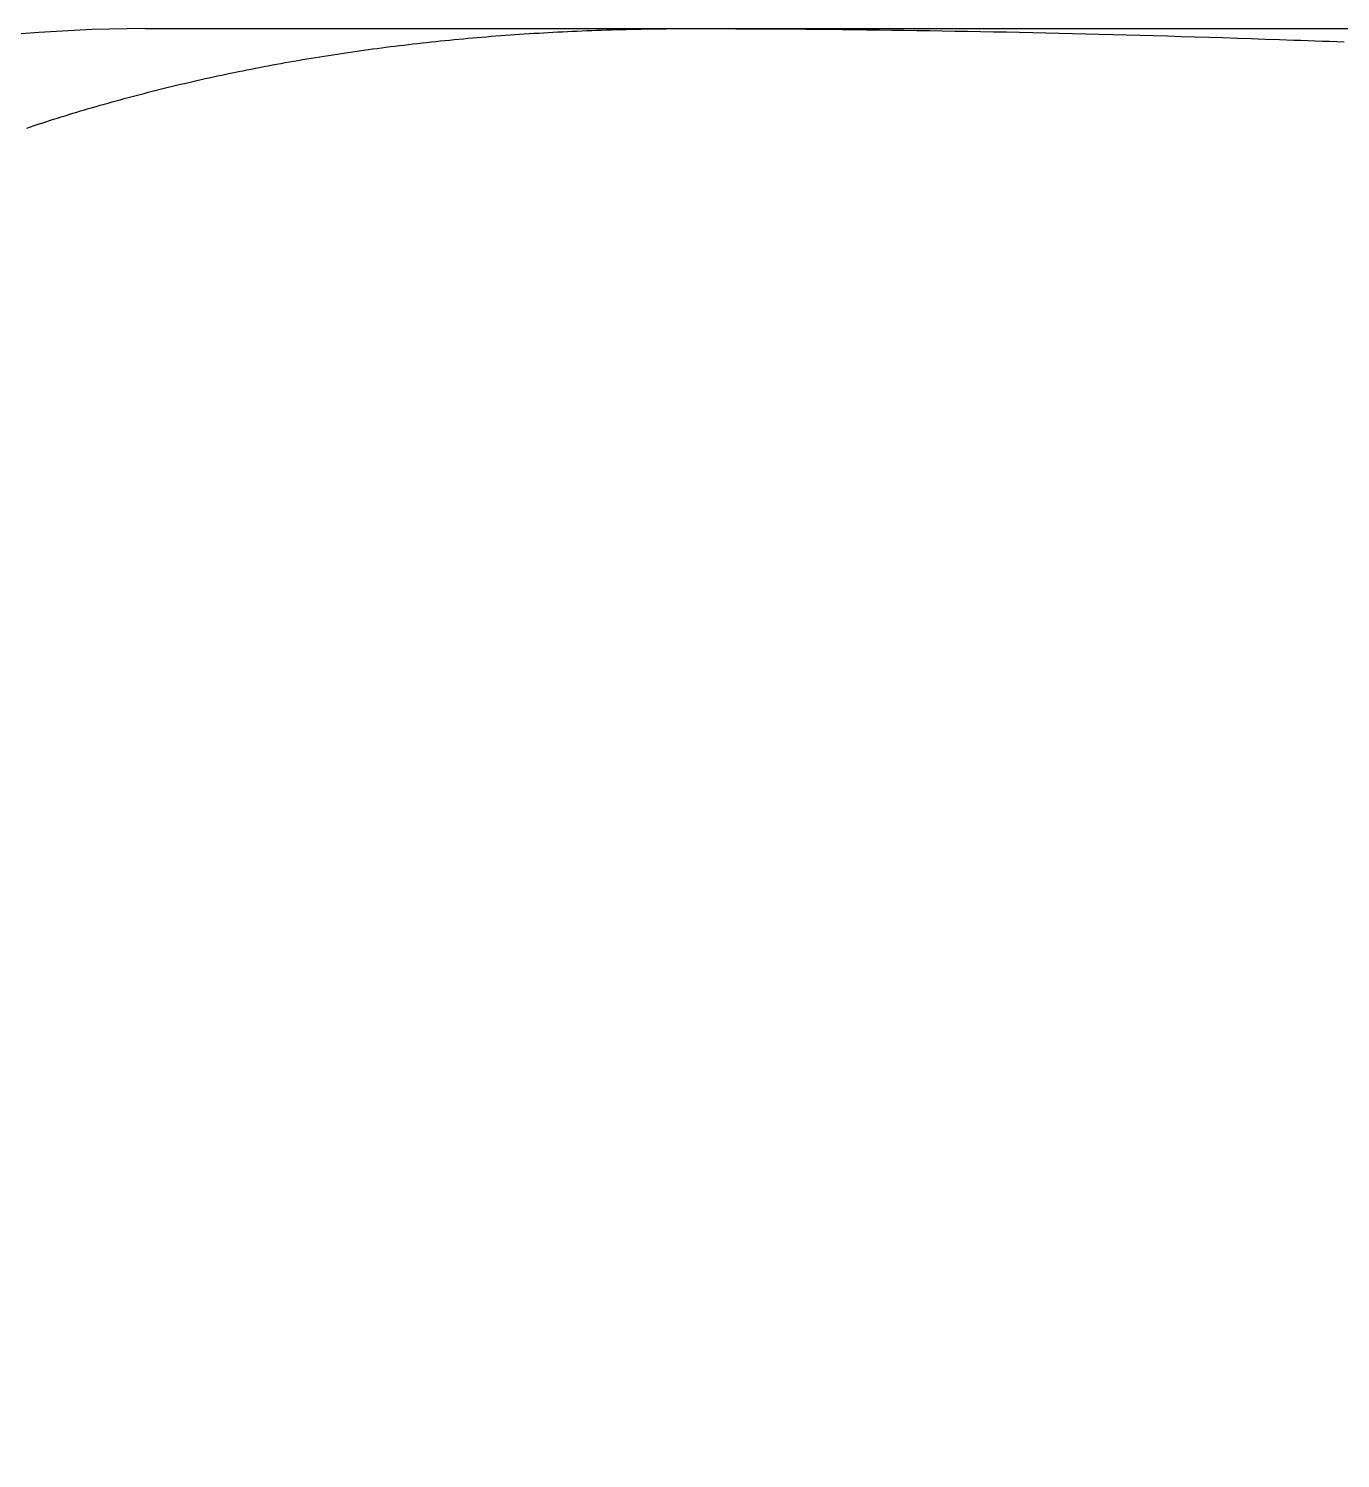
# Model space of a CAD drawing. Extents: x -14 to 315, y -179 to 16.
# Drawn here: x -3.23 to 7.78, y -125.5 to -113.5 of the extents above; entities that cross this region are included whole.
import ezdxf

# ---------------------------------------------------------------- set-up
doc = ezdxf.new("R2010")
doc.units = 0
doc.layers.add('BLACK', color=7, linetype='CONTINUOUS')

msp = doc.modelspace()

# ---------------------------------------------------------------- linework, layer by layer
at = {"layer": 'BLACK', "linetype": 'CONTINUOUS'}
for p, q in [((-2.25, -113.5), (61.75, -113.5)), ((1.375326, -113.520486), (1.416074, -113.518741)), ((1.416074, -113.518741), (1.456902, -113.517073)), ((1.456902, -113.517073), (1.49781, -113.515481)), ((1.49781, -113.515481), (1.538799, -113.513966)), ((1.538799, -113.513966), (1.579869, -113.512529)), ((1.579869, -113.512529), (1.62102, -113.511168)), ((1.62102, -113.511168), (1.662253, -113.509885)), ((1.662253, -113.509885), (1.703567, -113.50868)), ((1.703567, -113.50868), (1.744963, -113.507552)), ((1.744963, -113.507552), (1.786441, -113.506502)), ((1.786441, -113.506502), (1.828001, -113.50553)), ((1.828001, -113.50553), (1.869644, -113.504636)), ((1.869644, -113.504636), (1.911369, -113.50382)), ((1.911369, -113.50382), (1.953176, -113.503083)), ((1.953176, -113.503083), (1.995067, -113.502424)), ((1.995067, -113.502424), (2.037041, -113.501844)), ((2.037041, -113.501844), (2.079098, -113.501343)), ((2.079098, -113.501343), (2.121239, -113.500921)), ((2.121239, -113.500921), (2.163463, -113.500578)), ((2.163463, -113.500578), (2.205772, -113.500314)), ((2.205772, -113.500314), (2.248164, -113.50013)), ((2.248164, -113.50013), (2.290641, -113.500026)), ((2.290641, -113.500026), (2.325, -113.5)), ((2.325, -113.5), (2.339169, -113.49999)), ((2.325, -113.5), (2.419605, -113.50004)), ((2.419605, -113.50004), (2.514826, -113.50016)), ((2.514826, -113.50016), (2.610659, -113.500362)), ((2.610659, -113.500362), (2.707103, -113.500644)), ((2.707103, -113.500644), (2.804155, -113.501009)), ((2.804155, -113.501009), (2.901812, -113.501456)), ((2.901812, -113.501456), (3.000073, -113.501986)), ((3.000073, -113.501986), (3.098933, -113.502599)), ((3.098933, -113.502599), (3.198392, -113.503296)), ((3.198392, -113.503296), (3.298445, -113.504078)), ((3.298445, -113.504078), (3.399091, -113.504944)), ((3.399091, -113.504944), (3.500325, -113.505895)), ((3.500325, -113.505895), (3.602146, -113.506932)), ((3.602146, -113.506932), (3.70455, -113.508055)), ((3.70455, -113.508055), (3.807534, -113.509264)), ((3.807534, -113.509264), (3.911095, -113.510561)), ((3.911095, -113.510561), (4.015229, -113.511945)), ((4.015229, -113.511945), (4.119934, -113.513416)), ((4.119934, -113.513416), (4.225206, -113.514975)), ((4.225206, -113.514975), (4.331042, -113.516623)), ((4.331042, -113.516623), (4.437437, -113.51836)), ((4.437437, -113.51836), (4.544389, -113.520186)), ((-0.115401, -113.642261), (-0.077567, -113.637702)), ((-0.077567, -113.637702), (-0.039659, -113.633215)), ((-0.039659, -113.633215), (-0.001679, -113.628799)), ((-0.001679, -113.628799), (0.036375, -113.624455)), ((0.036375, -113.624455), (0.074503, -113.620184)), ((0.074503, -113.620184), (0.112705, -113.615985)), ((0.112705, -113.615985), (0.150981, -113.611858)), ((0.150981, -113.611858), (0.189332, -113.607803)), ((0.189332, -113.607803), (0.227756, -113.603822)), ((0.227756, -113.603822), (0.266256, -113.599912)), ((0.266256, -113.599912), (0.30483, -113.596076)), ((0.30483, -113.596076), (0.34348, -113.592313)), ((0.34348, -113.592313), (0.382205, -113.588623)), ((0.382205, -113.588623), (0.421005, -113.585005)), ((0.421005, -113.585005), (0.45988, -113.581462)), ((0.45988, -113.581462), (0.498832, -113.577991)), ((0.498832, -113.577991), (0.537859, -113.574595)), ((0.537859, -113.574595), (0.576963, -113.571272)), ((0.576963, -113.571272), (0.616143, -113.568022)), ((0.616143, -113.568022), (0.6554, -113.564847)), ((0.6554, -113.564847), (0.694733, -113.561746)), ((0.694733, -113.561746), (0.734144, -113.558719)), ((0.734144, -113.558719), (0.773631, -113.555766)), ((0.773631, -113.555766), (0.813196, -113.552888)), ((0.813196, -113.552888), (0.852838, -113.550084)), ((0.852838, -113.550084), (0.892558, -113.547355)), ((0.892558, -113.547355), (0.932356, -113.544701)), ((0.932356, -113.544701), (0.972231, -113.542122)), ((0.972231, -113.542122), (1.012186, -113.539618)), ((1.012186, -113.539618), (1.052218, -113.53719)), ((1.052218, -113.53719), (1.092329, -113.534836)), ((1.092329, -113.534836), (1.13252, -113.532559)), ((1.13252, -113.532559), (1.172789, -113.530357)), ((1.172789, -113.530357), (1.213137, -113.52823)), ((1.213137, -113.52823), (1.253565, -113.52618)), ((1.253565, -113.52618), (1.294072, -113.524206)), ((1.294072, -113.524206), (1.334659, -113.522308)), ((1.334659, -113.522308), (1.375326, -113.520486)), ((4.544389, -113.520186), (4.651895, -113.522102)), ((4.651895, -113.522102), (4.759949, -113.524108)), ((4.759949, -113.524108), (4.868549, -113.526203)), ((4.868549, -113.526203), (4.977691, -113.52839)), ((4.977691, -113.52839), (5.087371, -113.530667)), ((5.087371, -113.530667), (5.197586, -113.533036)), ((5.197586, -113.533036), (5.30833, -113.535496)), ((5.30833, -113.535496), (5.419601, -113.538048)), ((5.419601, -113.538048), (5.531395, -113.540692)), ((5.531395, -113.540692), (5.643706, -113.543428)), ((5.643706, -113.543428), (5.756532, -113.546257)), ((5.756532, -113.546257), (5.869868, -113.549179)), ((5.869868, -113.549179), (5.98371, -113.552194)), ((5.98371, -113.552194), (6.098053, -113.555303)), ((6.098053, -113.555303), (6.212894, -113.558505)), ((6.212894, -113.558505), (6.328227, -113.561801)), ((6.328227, -113.561801), (6.44405, -113.565192)), ((6.44405, -113.565192), (6.560356, -113.568676)), ((6.560356, -113.568676), (6.677142, -113.572256)), ((6.677142, -113.572256), (6.794404, -113.57593)), ((6.794404, -113.57593), (6.912137, -113.579698)), ((6.912137, -113.579698), (7.030335, -113.583562)), ((7.030335, -113.583562), (7.148996, -113.587521)), ((7.148996, -113.587521), (7.268113, -113.591576)), ((7.268113, -113.591576), (7.387684, -113.595726)), ((7.387684, -113.595726), (7.447643, -113.597837)), ((7.447643, -113.597837), (7.507702, -113.599972)), ((7.507702, -113.599972), (7.567883, -113.602131)), ((7.567883, -113.602131), (7.628163, -113.604314)), ((7.628163, -113.604314), (7.688563, -113.606521)), ((7.688563, -113.606521), (7.749062, -113.608751)), ((7.749062, -113.608751), (7.80968, -113.611006)), ((-0.92959, -113.760503), (-0.893321, -113.754392)), ((-0.893321, -113.754392), (-0.856983, -113.748351)), ((-0.856983, -113.748351), (-0.820576, -113.742379)), ((-0.820576, -113.742379), (-0.784099, -113.736476)), ((-0.784099, -113.736476), (-0.747552, -113.730644)), ((-0.747552, -113.730644), (-0.710935, -113.724881)), ((-0.710935, -113.724881), (-0.674248, -113.719188)), ((-0.674248, -113.719188), (-0.63749, -113.713565)), ((-0.63749, -113.713565), (-0.600662, -113.708013)), ((-0.600662, -113.708013), (-0.563764, -113.70253)), ((-0.563764, -113.70253), (-0.526794, -113.697119)), ((-0.526794, -113.697119), (-0.489754, -113.691777)), ((-0.489754, -113.691777), (-0.452642, -113.686506)), ((-0.452642, -113.686506), (-0.415459, -113.681306)), ((-0.415459, -113.681306), (-0.378204, -113.676176)), ((-0.378204, -113.676176), (-0.340877, -113.671118)), ((-0.340877, -113.671118), (-0.303479, -113.66613)), ((-0.303479, -113.66613), (-0.266008, -113.661214)), ((-0.266008, -113.661214), (-0.228465, -113.656369)), ((-0.228465, -113.656369), (-0.19085, -113.651595)), ((-0.19085, -113.651595), (-0.153161, -113.646892)), ((-0.153161, -113.646892), (-0.115401, -113.642261)), ((-1.570778, -113.882278), (-1.535727, -113.874932)), ((-1.535727, -113.874932), (-1.500609, -113.867654)), ((-1.500609, -113.867654), (-1.465426, -113.860443)), ((-1.465426, -113.860443), (-1.430175, -113.853301)), ((-1.430175, -113.853301), (-1.394858, -113.846227)), ((-1.394858, -113.846227), (-1.359475, -113.839221)), ((-1.359475, -113.839221), (-1.324024, -113.832284)), ((-1.324024, -113.832284), (-1.288506, -113.825415)), ((-1.288506, -113.825415), (-1.25292, -113.818614)), ((-1.25292, -113.818614), (-1.217267, -113.811882)), ((-1.217267, -113.811882), (-1.181546, -113.805218)), ((-1.181546, -113.805218), (-1.145758, -113.798624)), ((-1.145758, -113.798624), (-1.109901, -113.792098)), ((-1.109901, -113.792098), (-1.073976, -113.785641)), ((-1.073976, -113.785641), (-1.037983, -113.779253)), ((-1.037983, -113.779253), (-1.001921, -113.772934)), ((-1.001921, -113.772934), (-0.96579, -113.766684)), ((-0.96579, -113.766684), (-0.92959, -113.760503)), ((-2.088714, -114.000561), (-2.054636, -113.992206)), ((-2.054636, -113.992206), (-2.020494, -113.983918)), ((-2.020494, -113.983918), (-1.986289, -113.975697)), ((-1.986289, -113.975697), (-1.952019, -113.967542)), ((-1.952019, -113.967542), (-1.917685, -113.959454)), ((-1.917685, -113.959454), (-1.883287, -113.951434)), ((-1.883287, -113.951434), (-1.848824, -113.94348)), ((-1.848824, -113.94348), (-1.814296, -113.935594)), ((-1.814296, -113.935594), (-1.779704, -113.927775)), ((-1.779704, -113.927775), (-1.745046, -113.920024)), ((-1.745046, -113.920024), (-1.710324, -113.912339)), ((-1.710324, -113.912339), (-1.675536, -113.904722)), ((-1.675536, -113.904722), (-1.640682, -113.897173)), ((-1.640682, -113.897173), (-1.605763, -113.889692)), ((-1.605763, -113.889692), (-1.570778, -113.882278)), ((-2.559207, -114.124506), (-2.526005, -114.115223)), ((-2.526005, -114.115223), (-2.49274, -114.106006)), ((-2.49274, -114.106006), (-2.459414, -114.096855)), ((-2.459414, -114.096855), (-2.426026, -114.087769)), ((-2.426026, -114.087769), (-2.392577, -114.07875)), ((-2.392577, -114.07875), (-2.359065, -114.069797)), ((-2.359065, -114.069797), (-2.325491, -114.060911)), ((-2.325491, -114.060911), (-2.291854, -114.05209)), ((-2.291854, -114.05209), (-2.258155, -114.043336)), ((-2.258155, -114.043336), (-2.224393, -114.034648)), ((-2.224393, -114.034648), (-2.190568, -114.026027)), ((-2.190568, -114.026027), (-2.15668, -114.017472)), ((-2.15668, -114.017472), (-2.122729, -114.008983)), ((-2.122729, -114.008983), (-2.088714, -114.000561)), ((-2.952903, -114.241022), (-2.920425, -114.230952)), ((-2.920425, -114.230952), (-2.887889, -114.220948)), ((-2.887889, -114.220948), (-2.855292, -114.211009)), ((-2.855292, -114.211009), (-2.822636, -114.201135)), ((-2.822636, -114.201135), (-2.789919, -114.191327)), ((-2.789919, -114.191327), (-2.757142, -114.181584)), ((-2.757142, -114.181584), (-2.724305, -114.171907)), ((-2.724305, -114.171907), (-2.691407, -114.162296)), ((-2.691407, -114.162296), (-2.658449, -114.15275)), ((-2.658449, -114.15275), (-2.625429, -114.143269)), ((-2.625429, -114.143269), (-2.592349, -114.133855)), ((-2.592349, -114.133855), (-2.559207, -114.124506)), ((-3.242538, -114.334578), (-3.210591, -114.323923)), ((-3.210591, -114.323923), (-3.178585, -114.313333)), ((-3.178585, -114.313333), (-3.146521, -114.302808)), ((-3.146521, -114.302808), (-3.114399, -114.292347)), ((-3.114399, -114.292347), (-3.082218, -114.281952)), ((-3.082218, -114.281952), (-3.049978, -114.271622)), ((-3.049978, -114.271622), (-3.017678, -114.261357)), ((-3.017678, -114.261357), (-2.98532, -114.251157)), ((-2.98532, -114.251157), (-2.952903, -114.241022))]:
    msp.add_line(p, q, dxfattribs=at)
at = {"layer": 'BLACK'}
msp.add_arc((-2.250002, -125.499998), 11.999998, -270.0000096, -179.9999905, dxfattribs=at)

doc.saveas('drawing.dxf')
